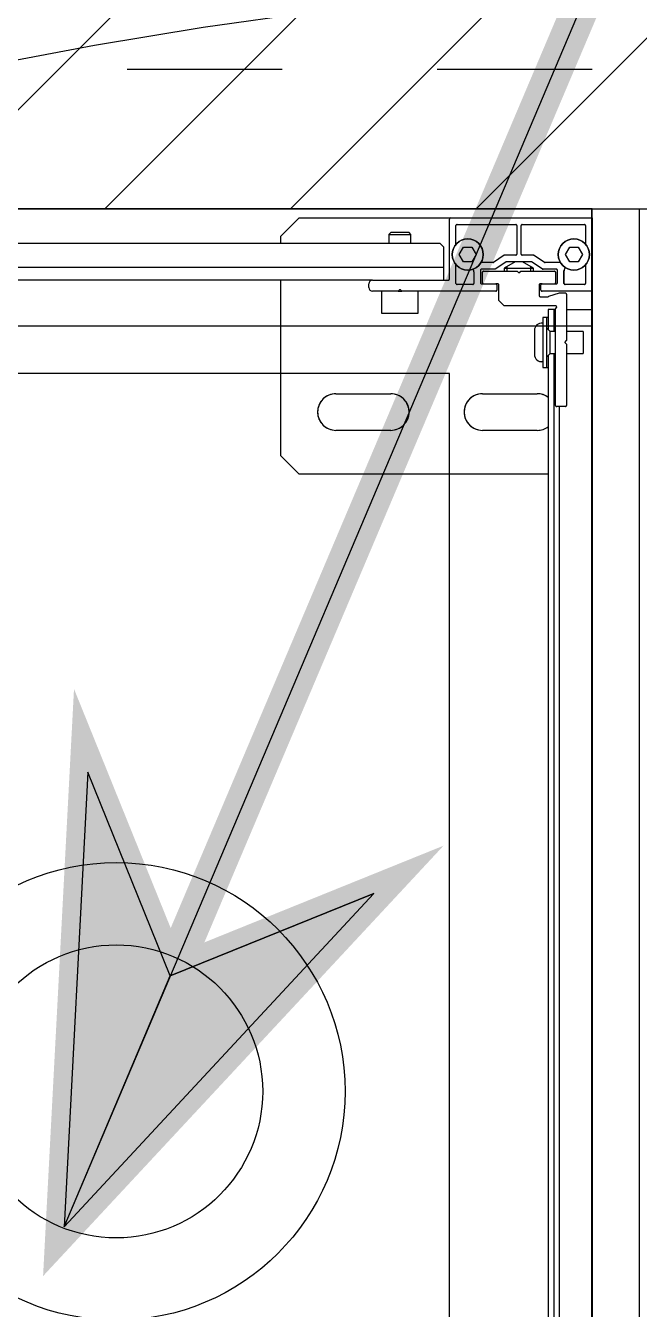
# Model space of a CAD drawing. Extents: x -2932 to 12371, y 2178 to 6224.
# Drawn here: x 4567.49 to 4584.25, y 4595.39 to 4630.44 of the extents above; entities that cross this region are included whole.
import ezdxf

# ---------------------------------------------------------------- set-up
doc = ezdxf.new("R2010")
doc.units = 0
for name, pattern in [('ACAD_ISO02W100', [15, 12, -3]), ('prlm_ef', [0.165, 0.1, -0.065]), ('prlm_vmc', [0.282222, 0.141111, -0.141111])]:
    doc.linetypes.add(name, pattern=pattern)
doc.layers.get('0').update_dxf_attribs({"color": 252})
for name, color, linetype in [('B aménagement intérieur', 252, 'Continuous'), ('B GÈnÈral_Hatch', 252, 'Continuous'), ('B Général', 252, 'Continuous'), ('C ANNOTATIONS-prestations', 252, 'Continuous'), ('F REMPLISSAGE-vert clair', 252, 'Continuous'), ('F REMPLISSAGE-vert foncé', 252, 'Continuous'), ('GAZ-EU FLECHE', 42, 'Continuous'), ('GAZ-GAZ N-1', 202, 'Continuous'), ('MTI900_Alu', 252, 'Continuous'), ('prlm-CHAUFF', 30, 'Continuous'), ('prlm-EAU-EF', 161, 'Continuous'), ('prlm-MOD', 64, 'Continuous')]:
    doc.layers.add(name, color=color, linetype=linetype)
doc.layers.add('prlm-ZEROPLOT', color=254, linetype='Continuous', plot=False)

# ---------------------------------------------------------------- blocks, each defined once
blk = doc.blocks.new('A n1.G 100_80')
at = {"layer": 'B Général', "linetype": 'Continuous', "flags": 128}
blk.add_lwpolyline([(9.5, -45), (9.5, 45), (48.52, 45), (48.52, -45)], close=True, dxfattribs=at)
at = {"layer": 'C ANNOTATIONS-prestations'}
for p, q in [((9.5, 44.75), (9.5, 44.72)), ((9.53, 44.75), (9.5, 44.75)), ((9.5, 44.72), (9.5, 42.78)), ((13.37, 44.75), (9.53, 44.75)), ((9.68, 44.54), (9.68, 44.033)), ((11.41, 44.57), (9.71, 44.57)), ((11.44, 43.76), (11.44, 44.54)), ((11.56, 44.54), (11.56, 43.76)), ((13.19, 44.57), (11.59, 44.57)), ((13.22, 44.033), (13.22, 44.54)), ((17.5, 44.75), (13.37, 44.75)), ((13.4, 43.08), (13.4, 44.72)), ((18, 44.25), (17.5, 44.75)), ((14.45, 44.3), (14.5, 44.35)), ((15.05, 44.3), (14.45, 44.3)), ((14.45, 44.05), (14.45, 44.3)), ((14.5, 44.35), (15, 44.35)), ((15, 44.35), (15.05, 44.3)), ((15.05, 44.3), (15.05, 44.05)), ((18, 44.05), (18, 44.25)), ((9.885, 43.95), (9.769, 43.75)), ((10.115, 43.95), (9.885, 43.95)), ((10.231, 43.75), (10.115, 43.95)), ((12.785, 43.95), (12.669, 43.75)), ((13.015, 43.95), (12.785, 43.95)), ((13.131, 43.75), (13.015, 43.95)), ((13.55, 43.95), (13.65, 44.05)), ((13.55, 43.4), (13.55, 43.95)), ((13.65, 44.05), (44.15, 44.05)), ((9.68, 43.467), (9.68, 42.96)), ((9.769, 43.75), (9.885, 43.55)), ((9.885, 43.55), (10.115, 43.55)), ((10.115, 43.55), (10.231, 43.75)), ((10.364, 43.53), (10.786, 43.53)), ((10.803, 43.535), (11.088, 43.725)), ((10.858, 43.355), (11.142, 43.545)), ((11.1, 43.377), (11.4, 43.55)), ((11.105, 43.73), (11.41, 43.73)), ((11.159, 43.55), (11.841, 43.55)), ((11.59, 43.73), (11.904, 43.73)), ((11.6, 43.55), (11.9, 43.377)), ((11.858, 43.545), (12.15, 43.35)), ((11.904, 43.73), (12.197, 43.535)), ((12.214, 43.53), (12.536, 43.53)), ((12.669, 43.75), (12.785, 43.55)), ((12.785, 43.55), (13.015, 43.55)), ((13.015, 43.55), (13.131, 43.75)), ((13.22, 42.96), (13.22, 43.467)), ((10.27, 42.96), (10.27, 43.307)), ((10.45, 42.98), (10.45, 43.32)), ((10.48, 43.35), (10.841, 43.35)), ((10.5, 43.27), (10.5, 42.98)), ((11.45, 43.3), (10.53, 43.3)), ((11.9, 43.377), (11.1, 43.377)), ((11.1, 43.3), (11.1, 43.377)), ((11.177, 43.3), (11.177, 43.421)), ((11.5, 43.25), (11.45, 43.3)), ((11.55, 43.3), (11.5, 43.25)), ((12.47, 43.3), (11.55, 43.3)), ((11.823, 43.3), (11.823, 43.421)), ((11.9, 43.377), (11.9, 43.3)), ((12.15, 43.35), (12.52, 43.35)), ((12.5, 42.98), (12.5, 43.27)), ((12.55, 43.32), (12.55, 42.98)), ((12.73, 43.28), (12.73, 42.96)), ((13.55, 43.05), (13.55, 43.4)), ((13.55, 43.4), (44.25, 43.4)), ((9.5, 42.78), (9.5, 42.25)), ((9.71, 42.93), (10.24, 42.93)), ((10.87, 42.95), (10.48, 42.95)), ((10.87, 42.95), (10.92, 42.95)), ((10.9, 42.78), (10.9, 42.92)), ((10.95, 42.92), (10.95, 42.63)), ((12.05, 42.5), (12.05, 42.92)), ((12.08, 42.95), (12.13, 42.95)), ((12.1, 42.92), (12.1, 42.78)), ((12.52, 42.95), (12.13, 42.95)), ((12.76, 42.93), (13.19, 42.93)), ((15.5, 43.05), (13.43, 43.05)), ((14.7, 42.75), (14.729, 42.779)), ((14.771, 42.779), (14.8, 42.75)), ((15.5, 43.05), (42.27, 43.05)), ((15.6, 42.85), (15.6, 42.95)), ((18, 38.25), (18, 43.05)), ((9.53, 42.75), (10.87, 42.75)), ((10.2, 42.67), (10.2, 41.4)), ((10.23, 42.7), (10.395, 42.7)), ((10.405, 42.699), (10.695, 42.602)), ((10.92, 42.6), (10.705, 42.6)), ((12.05, 42.5), (11.9, 42.35)), ((12.13, 42.75), (14.7, 42.75)), ((14.25, 42.15), (14.25, 42.75)), ((14.8, 42.75), (14.7, 42.75)), ((14.8, 42.75), (15.5, 42.75)), ((15.25, 42.75), (15.25, 42.15)), ((9.5, 42.25), (9.5, -42.25)), ((10.2, 42.25), (9.5, 42.25)), ((10.5, 42.35), (11.9, 42.35)), ((10.5, 39.63), (10.5, 42.29)), ((10.55, 42.25), (10.5, 42.25)), ((10.55, 42.25), (10.55, 41.65)), ((10.55, 42.25), (10.7, 42.25)), ((10.7, 42.25), (10.7, 41.7)), ((15.25, 42.15), (14.25, 42.15)), ((10.65, 41.65), (10.75, 41.75)), ((10.7, 42.03), (10.75, 42.03)), ((10.75, 42.03), (10.75, 40.67)), ((10.75, 42.03), (10.85, 42.03)), ((10.85, 42.03), (10.85, 40.67)), ((9.75, 41.65), (9.75, 41.05)), ((9.75, 41.65), (10.2, 41.65)), ((10.25, 41.35), (10.2, 41.4)), ((10.5, 41.65), (10.65, 41.65)), ((10.65, 41.05), (10.65, 41.65)), ((11.08, 41.675), (11.08, 41.025)), ((10.2, 41.05), (9.75, 41.05)), ((10.2, 41.3), (10.25, 41.35)), ((10.2, 41.3), (10.2, 39.63)), ((10.65, 41.05), (10.5, 41.05)), ((10.55, 41.05), (10.55, -41.05)), ((10.75, 40.95), (10.65, 41.05)), ((10.7, 41), (10.7, -41)), ((10.75, 40.67), (10.7, 40.67)), ((10.85, 40.67), (10.75, 40.67)), ((12.5, 39.95), (11, 39.95)), ((16.5, 39.95), (15, 39.95)), ((10.23, 39.6), (10.47, 39.6)), ((10.4, 39.6), (10.4, -39.6)), ((11, 38.95), (12.5, 38.95)), ((15, 38.95), (16.5, 38.95)), ((17.5, 37.75), (18, 38.25)), ((10.7, 37.75), (17.5, 37.75))]:
    blk.add_line(p, q, dxfattribs=at)
at = {"layer": 'C ANNOTATIONS-prestations', "flags": 128}
for points in [[(9.5, 44.72, -0.198912), (9.509, 44.741, -0.198912), (9.53, 44.75)], [(9.68, 44.54, -0.198912), (9.689, 44.561, -0.198912), (9.71, 44.57)], [(11.41, 44.57, -0.198912), (11.431, 44.561, -0.198912), (11.44, 44.54)], [(11.56, 44.54, -0.198912), (11.569, 44.561, -0.198912), (11.59, 44.57)], [(13.19, 44.57, -0.198912), (13.211, 44.561, -0.198912), (13.22, 44.54)], [(13.37, 44.75, -0.198912), (13.391, 44.741, -0.198912), (13.4, 44.72)], [(9.68, 44.03, -0.01196), (9.68, 44.031, -0.01196), (9.68, 44.033)], [(13.22, 44.033, -0.01196), (13.22, 44.031, -0.01196), (13.22, 44.03)], [(9.68, 43.467, -0.01196), (9.68, 43.469, -0.01196), (9.68, 43.47)], [(10.803, 43.535, -0.073633), (10.795, 43.531, -0.073633), (10.786, 43.53)], [(11.088, 43.725, -0.073633), (11.096, 43.729, -0.073633), (11.105, 43.73)], [(11.142, 43.545, -0.073633), (11.15, 43.549, -0.073633), (11.159, 43.55)], [(11.44, 43.76, -0.198912), (11.431, 43.739, -0.198912), (11.41, 43.73)], [(11.59, 43.73, -0.198912), (11.569, 43.739, -0.198912), (11.56, 43.76)], [(11.841, 43.55, -0.073633), (11.85, 43.549, -0.073633), (11.858, 43.545)], [(12.214, 43.53, -0.073633), (12.205, 43.531, -0.073633), (12.197, 43.535)], [(13.22, 43.47, -0.01196), (13.22, 43.469, -0.01196), (13.22, 43.467)], [(10.225, 43.39, -0.123554), (10.258, 43.354, -0.123554), (10.27, 43.307)], [(10.45, 43.32, -0.198912), (10.459, 43.341, -0.198912), (10.48, 43.35)], [(10.5, 43.27, -0.198912), (10.509, 43.291, -0.198912), (10.53, 43.3)], [(10.858, 43.355, -0.073633), (10.85, 43.351, -0.073633), (10.841, 43.35)], [(12.47, 43.3, -0.198912), (12.491, 43.291, -0.198912), (12.5, 43.27)], [(12.52, 43.35, -0.198912), (12.541, 43.341, -0.198912), (12.55, 43.32)], [(12.73, 43.28, -0.095961), (12.737, 43.318, -0.095961), (12.758, 43.35)], [(9.53, 42.75, -0.198912), (9.509, 42.759, -0.198912), (9.5, 42.78)], [(9.71, 42.93, -0.198912), (9.689, 42.939, -0.198912), (9.68, 42.96)], [(10.27, 42.96, -0.198912), (10.261, 42.939, -0.198912), (10.24, 42.93)], [(10.48, 42.95, -0.198912), (10.459, 42.959, -0.198912), (10.45, 42.98)], [(10.53, 42.95, -0.198912), (10.509, 42.959, -0.198912), (10.5, 42.98)], [(10.87, 42.95, -0.198912), (10.891, 42.941, -0.198912), (10.9, 42.92)], [(10.9, 42.78, -0.198912), (10.891, 42.759, -0.198912), (10.87, 42.75)], [(10.92, 42.95, -0.198912), (10.941, 42.941, -0.198912), (10.95, 42.92)], [(12.05, 42.92, -0.198912), (12.059, 42.941, -0.198912), (12.08, 42.95)], [(12.1, 42.92, -0.198912), (12.109, 42.941, -0.198912), (12.13, 42.95)], [(12.13, 42.75, -0.198912), (12.109, 42.759, -0.198912), (12.1, 42.78)], [(12.5, 42.98, -0.198912), (12.491, 42.959, -0.198912), (12.47, 42.95)], [(12.55, 42.98, -0.198912), (12.541, 42.959, -0.198912), (12.52, 42.95)], [(12.76, 42.93, -0.198912), (12.739, 42.939, -0.198912), (12.73, 42.96)], [(13.22, 42.96, -0.198912), (13.211, 42.939, -0.198912), (13.19, 42.93)], [(13.43, 43.05, -0.198912), (13.409, 43.059, -0.198912), (13.4, 43.08)], [(14.729, 42.779, -0.198912), (14.75, 42.788, -0.198912), (14.771, 42.779)], [(15.5, 43.05, -0.198912), (15.571, 43.021, -0.198912), (15.6, 42.95)], [(15.6, 42.85, -0.198912), (15.571, 42.779, -0.198912), (15.5, 42.75)], [(10.2, 42.67, -0.198912), (10.209, 42.691, -0.198912), (10.23, 42.7)], [(10.395, 42.7, -0.040241), (10.4, 42.7, -0.040241), (10.405, 42.699)], [(10.705, 42.6, -0.040241), (10.7, 42.6, -0.040241), (10.695, 42.602)], [(10.95, 42.63, -0.198912), (10.941, 42.609, -0.198912), (10.92, 42.6)], [(10.5, 42.29, -0.414214), (10.47, 42.32, -0.414214), (10.5, 42.35)], [(10.85, 41.873, -0.218554), (11.01, 41.827, -0.218554), (11.08, 41.675)], [(10.85, 41.874, -0.003145), (10.853, 41.874, -0.003145), (10.855, 41.874)], [(11.08, 41.025, -0.218554), (11.01, 40.873, -0.218554), (10.85, 40.827)], [(10.855, 40.827, -0.003145), (10.853, 40.826, -0.003145), (10.85, 40.826)], [(10.23, 39.6, -0.198912), (10.209, 39.609, -0.198912), (10.2, 39.63)], [(10.5, 39.63, -0.198912), (10.491, 39.609, -0.198912), (10.47, 39.6)], [(10.7, 39.85, -0.080612), (10.842, 39.924, -0.080612), (11, 39.95)], [(12.5, 39.95, -0.414214), (13, 39.45, -0.414214), (12.5, 38.95)], [(15, 38.95, -0.414214), (14.5, 39.45, -0.414214), (15, 39.95)], [(16.5, 39.95, -0.414214), (17, 39.45, -0.414214), (16.5, 38.95)], [(11, 38.95, -0.080612), (10.842, 38.976, -0.080612), (10.7, 39.05)]]:
    blk.add_lwpolyline(points, format="xyb", dxfattribs=at)
at = {"layer": 'C ANNOTATIONS-prestations'}
for centre in [(10, 43.75), (12.9, 43.75)]:
    blk.add_circle(centre, 0.425, dxfattribs=at)
blk = doc.blocks.new('xi.thema+')
at = {"layer": 'prlm-CHAUFF', "color": 0}
blk.add_lwpolyline([(-20.9, 0), (-20.9, 34.4), (20.9, 34.4), (20.9, 0)], close=True, dxfattribs=at)
at = {"layer": 'prlm-CHAUFF', "color": 7, "linetype": 'prlm_vmc', "ltscale": 30}
blk.add_lwpolyline([(27.9, 0), (27.9, 34.4)], dxfattribs=at)
at = {"layer": 'prlm-CHAUFF', "color": 0}
for radius in [6.25, 4]:
    blk.add_circle((0, 13), radius, dxfattribs=at)
blk = doc.blocks.new('A n1.MTI900_Alu_390')
at = {"layer": 'MTI900_Alu', "color": 1, "linetype": 'Continuous'}
for p, q in [((-4.475, 0), (-4.472, 0)), ((-4.475, -0.003), (-4.475, 0)), ((-4.472, 0), (-4.278, 0)), ((-4.278, 0), (-4.225, 0)), ((-4.225, 0), (4.225, 0)), ((-4.225, -0.07), (-4.225, 0)), ((-4.475, -0.387), (-4.475, -0.003)), ((-4.457, -0.191), (-4.457, -0.021)), ((-4.454, -0.018), (-4.4033, -0.018)), ((-4.395, -0.0385), (-4.375, -0.0269)), ((-4.375, -0.0269), (-4.355, -0.0385)), ((-4.3467, -0.018), (-4.296, -0.018)), ((-4.293, -0.021), (-4.293, -0.074)), ((-4.275, -0.003), (-4.275, -0.137)), ((-4.165, -0.025), (-4.105, -0.025)), ((-4.165, -0.025), (-4.165, -0.07)), ((-4.105, -0.07), (-4.105, -0.025)), ((-4.395, -0.0615), (-4.395, -0.0385)), ((-4.375, -0.0731), (-4.395, -0.0615)), ((-4.355, -0.0615), (-4.375, -0.0731)), ((-4.355, -0.0385), (-4.355, -0.0615)), ((-4.267, -0.07), (-4.14, -0.07)), ((-4.135, -0.075), (-4.14, -0.07)), ((-4.13, -0.07), (-4.135, -0.075)), ((-4.13, -0.07), (-3.963, -0.07)), ((-4.353, -0.0864), (-4.353, -0.1286)), ((-4.335, -0.098), (-4.335, -0.1341)), ((-4.298, -0.095), (-4.332, -0.095)), ((-4.296, -0.077), (-4.3306, -0.077)), ((-4.33, -0.195), (-4.33, -0.103)), ((-4.327, -0.1), (-4.298, -0.1)), ((-4.295, -0.137), (-4.295, -0.098)), ((-4.27, -0.073), (-4.27, -0.0895)), ((-4.2698, -0.0905), (-4.2602, -0.1195)), ((-4.235, -0.1), (-4.235, -0.24)), ((-3.963, -0.1), (-4.229, -0.1)), ((-4.225, -0.105), (-4.225, -0.1)), ((-4.225, -0.105), (-4.165, -0.105)), ((-4.225, -0.105), (-4.225, -0.12)), ((-4.165, -0.1), (-4.165, -0.115)), ((-4.105, -0.115), (-4.105, -0.1)), ((-4.105, -0.105), (4.105, -0.105)), ((-3.96, -0.073), (-3.96, -0.097)), ((-3.96, -0.09), (3.96, -0.09)), ((-4.3535, -0.1303), (-4.3725, -0.1588)), ((-4.3355, -0.1358), (-4.3545, -0.1642)), ((-4.295, -0.137), (-4.295, -0.142)), ((-4.278, -0.14), (-4.292, -0.14)), ((-4.26, -0.142), (-4.26, -0.1205)), ((-4.225, -0.12), (-4.17, -0.12)), ((-4.203, -0.12), (-4.203, -0.125)), ((-4.203, -0.125), (-4.067, -0.125)), ((-4.203, -0.125), (-4.203, -0.135)), ((-4.203, -0.135), (-4.067, -0.135)), ((-4.165, -0.115), (-4.175, -0.125)), ((-4.105, -0.115), (-4.165, -0.115)), ((-4.095, -0.125), (-4.105, -0.115)), ((-4.1, -0.12), (4.1, -0.12)), ((-4.067, -0.125), (-4.067, -0.12)), ((-4.067, -0.135), (-4.067, -0.125)), ((-3.775, -0.12), (-3.775, -0.8)), ((-4.373, -0.1605), (-4.373, -0.191)), ((-4.3377, -0.16), (-4.355, -0.19)), ((-4.355, -0.1659), (-4.355, -0.2341)), ((-4.33, -0.1677), (-4.3421, -0.1677)), ((-4.3377, -0.24), (-4.3377, -0.16)), ((-4.33, -0.16), (-4.3377, -0.16)), ((-4.292, -0.145), (-4.263, -0.145)), ((-4.1675, -0.158), (-4.1025, -0.158)), ((-3.995, -0.3), (-3.995, -0.15)), ((-3.895, -0.15), (-3.895, -0.3)), ((-4.457, -0.369), (-4.457, -0.209)), ((-4.376, -0.194), (-4.454, -0.194)), ((-4.454, -0.206), (-4.376, -0.206)), ((-4.373, -0.209), (-4.373, -0.2404)), ((-4.355, -0.21), (-4.3377, -0.24)), ((-4.325, -0.2), (-4.33, -0.195)), ((-4.33, -0.205), (-4.325, -0.2)), ((-4.33, -0.297), (-4.33, -0.205)), ((-4.373, -0.2404), (-4.3535, -0.2697)), ((-4.3545, -0.2358), (-4.335, -0.265)), ((-4.33, -0.2323), (-4.3421, -0.2323)), ((-4.3377, -0.24), (-4.33, -0.24)), ((-4.25, -0.255), (-4.235, -0.24)), ((-4.353, -0.2714), (-4.353, -0.3036)), ((-4.335, -0.265), (-4.335, -0.302)), ((-4.295, -0.258), (-4.295, -0.263)), ((-4.295, -0.302), (-4.295, -0.263)), ((-4.25, -0.255), (-4.292, -0.255)), ((-4.292, -0.26), (-4.278, -0.26)), ((-4.275, -0.263), (-4.275, -0.52)), ((-4.332, -0.305), (-4.298, -0.305)), ((-4.298, -0.3), (-4.327, -0.3)), ((-4.395, -0.3285), (-4.375, -0.3169)), ((-4.395, -0.3515), (-4.395, -0.3285)), ((-4.375, -0.3169), (-4.355, -0.3285)), ((-4.355, -0.3285), (-4.355, -0.3515)), ((-4.328, -0.323), (-4.296, -0.323)), ((-4.293, -0.326), (-4.293, -0.369)), ((-4.4033, -0.372), (-4.454, -0.372)), ((-4.375, -0.3631), (-4.395, -0.3515)), ((-4.355, -0.3515), (-4.375, -0.3631)), ((-4.296, -0.372), (-4.3467, -0.372)), ((-4.475, -0.8), (-4.475, -0.387)), ((-4.308, -0.39), (-4.472, -0.39)), ((-4.395, -0.405), (-4.405, -0.415)), ((-4.405, -0.415), (-4.405, -3.465)), ((-4.34, -0.405), (-4.395, -0.405)), ((-4.305, -0.405), (-4.34, -0.405)), ((-4.34, -0.405), (-4.34, -3.475)), ((-4.305, -0.6), (-4.305, -0.393)), ((-4.215, -0.475), (-4.275, -0.475)), ((-4.215, -0.575), (-4.215, -0.475)), ((-4.43, -0.495), (-4.435, -0.5)), ((-4.435, -0.5), (-4.435, -0.55)), ((-4.43, -0.555), (-4.43, -0.495)), ((-4.405, -0.495), (-4.43, -0.495)), ((-4.275, -0.52), (-4.2779, -0.5229)), ((-4.275, -0.53), (-4.275, -0.52)), ((-4.435, -0.55), (-4.43, -0.555)), ((-4.43, -0.555), (-4.405, -0.555)), ((-4.2779, -0.5271), (-4.275, -0.53)), ((-4.275, -0.53), (-4.275, -0.6)), ((-3.995, -0.7), (-3.995, -0.55)), ((-3.895, -0.55), (-3.895, -0.7)), ((-4.275, -0.575), (-4.215, -0.575)), ((-4.305, -0.6), (-4.305, -3.277)), ((-4.285, -0.61), (-4.295, -0.61)), ((-4.425, -0.85), (-4.475, -0.8)), ((-3.775, -0.8), (-3.825, -0.85)), ((-4.405, -0.85), (-4.425, -0.85)), ((-3.825, -0.85), (-4.305, -0.85))]:
    blk.add_line(p, q, dxfattribs=at)
for centre in [(-4.375, -0.05), (-4.375, -0.34)]:
    blk.add_circle(centre, 0.0425, dxfattribs=at)
for centre, radius, start, end in [((-4.472, -0.003), 0.003, 90, 180), ((-4.278, -0.003), 0.003, 0, 90), ((-4.454, -0.021), 0.003, 90, 180), ((-4.4033, -0.021), 0.003, 84.5182, 90), ((-4.3467, -0.021), 0.003, 90, 95.4817), ((-4.296, -0.021), 0.003, 0, 90), ((-4.267, -0.073), 0.003, 90, 180), ((-3.963, -0.073), 0.003, 0, 90), ((-4.3306, -0.067), 0.01, 213.6525, 270), ((-4.332, -0.098), 0.003, 90, 180), ((-4.327, -0.103), 0.003, 90, 180), ((-4.298, -0.098), 0.003, 0, 90), ((-4.298, -0.103), 0.003, 0, 90), ((-4.296, -0.074), 0.003, 270, 0), ((-4.267, -0.0895), 0.003, 180, 198.4349), ((-4.232, -0.1), 0.003, 0, 180), ((-3.963, -0.097), 0.003, 270, 0), ((-4.356, -0.1286), 0.003, 326.3099, 0), ((-4.338, -0.1341), 0.003, 326.3099, 0), ((-4.292, -0.137), 0.003, 180, 270), ((-4.278, -0.137), 0.003, 270, 0), ((-4.263, -0.1205), 0.003, 0, 18.4349), ((-4.1675, -0.138), 0.02, 171.3731, 270), ((-4.1675, -0.133), 0.02, 185.7392, 187.1808), ((-4.1025, -0.138), 0.02, 270, 8.6269), ((-4.1025, -0.133), 0.02, 352.8192, 354.2608), ((-3.945, -0.15), 0.05, 143.1301, 180), ((-3.945, -0.15), 0.05, 0, 36.8699), ((-4.37, -0.1605), 0.003, 146.3099, 180), ((-4.352, -0.1659), 0.003, 146.3099, 180), ((-4.292, -0.142), 0.003, 180, 270), ((-4.263, -0.142), 0.003, 270, 0), ((-4.454, -0.191), 0.003, 180, 270), ((-4.454, -0.209), 0.003, 90, 180), ((-4.376, -0.191), 0.003, 270, 0), ((-4.376, -0.209), 0.003, 0, 90), ((-4.352, -0.2341), 0.003, 180, 213.6901), ((-4.356, -0.2714), 0.003, 0, 33.6901), ((-4.292, -0.258), 0.003, 90, 180), ((-4.292, -0.263), 0.003, 90, 180), ((-4.278, -0.263), 0.003, 0, 90), ((-4.332, -0.302), 0.003, 180, 270), ((-4.327, -0.297), 0.003, 180, 270), ((-4.298, -0.297), 0.003, 270, 0), ((-4.298, -0.302), 0.003, 270, 0), ((-3.945, -0.3), 0.05, 180, 0), ((-4.328, -0.333), 0.01, 90, 133.851), ((-4.296, -0.326), 0.003, 0, 90), ((-4.454, -0.369), 0.003, 180, 270), ((-4.4033, -0.369), 0.003, 270, 275.4818), ((-4.3467, -0.369), 0.003, 264.5182, 270), ((-4.296, -0.369), 0.003, 270, 0), ((-4.472, -0.387), 0.003, 180, 270), ((-4.308, -0.393), 0.003, 0, 90), ((-4.2758, -0.525), 0.003, 135, 225), ((-3.945, -0.55), 0.05, 0, 180), ((-4.295, -0.6), 0.01, 180, 270), ((-4.285, -0.6), 0.01, 270, 0), ((-3.945, -0.7), 0.05, 180, 0)]:
    blk.add_arc(centre, radius, start, end, dxfattribs=at)
blk = doc.blocks.new('xi.uta-yzen-g')
at = {"layer": 'prlm-CHAUFF', "ltscale": 50}
blk.add_lwpolyline([(-40.5, 20.62), (-40.5, 3.9), (40.5, 3.9), (40.5, 20.62)], close=True, dxfattribs=at)
blk = doc.blocks.new('xi.dchrob')
at = {"layer": 'prlm-ZEROPLOT', "color": 253, "linetype": 'ACAD_ISO02W100', "ltscale": 5}
for radius in [180, 120]:
    blk.add_circle((13.375, 0), radius, dxfattribs=at)
blk = doc.blocks.new('FLECHE1')
h = blk.add_hatch(color=256)
h.dxf.hatch_style = 1
h.paths.add_polyline_path([(495907.08, -370439.56), (495913.62, -370315.47), (495936.11, -370371.09), (495991.74, -370348.6)])
for p, q in [((495907.08, -370439.56), (496141.31, -369887.17)), ((495913.62, -370315.47), (495907.08, -370439.56)), ((495913.62, -370315.47), (495907.08, -370439.56)), ((495936.11, -370371.09), (495913.62, -370315.47)), ((495936.11, -370371.09), (495913.62, -370315.47)), ((495991.74, -370348.6), (495907.08, -370439.56)), ((495907.08, -370439.56), (495991.74, -370348.6)), ((495936.11, -370371.09), (495991.74, -370348.6)), ((495991.74, -370348.6), (495936.11, -370371.09)), ((495907.08, -370439.56), (495936.11, -370371.09))]:
    blk.add_line(p, q)
at = {"const_width": 10}
for points in [[(495936.11, -370371.09), (496141.31, -369887.17)], [(495907.08, -370439.56), (495913.62, -370315.47), (495936.11, -370371.09), (495991.74, -370348.6), (495907.08, -370439.56)]]:
    blk.add_lwpolyline(points, dxfattribs=at)

msp = doc.modelspace()

# ---------------------------------------------------------------- hatches: boundary and pattern name
at = {"layer": 'B GÈnÈral_Hatch', "linetype": 'Continuous'}
h = msp.add_hatch(dxfattribs=at)
h.set_pattern_fill('50_BETON', color=256, style=0, pattern_type=2)
h.set_pattern_definition([(45, (0, 0), (2.4253472, -2.6458333), [])])
h.paths.add_polyline_path([(4641.965, 4625.438), (4641.965, 4643.438), (4452.965, 4643.438), (4432.965, 4625.438)])

# ---------------------------------------------------------------- linework, layer by layer
at = {"layer": 'B Général', "linetype": 'Continuous', "lineweight": 18}
msp.add_line((4432.965, 4625.438), (4641.965, 4625.438), dxfattribs=at)
at = {"layer": 'B Général', "linetype": 'Continuous'}
for p, q in [((4432.965, 4625.438), (4641.965, 4625.438)), ((4582.953, 4534.438), (4582.953, 4625.438))]:
    msp.add_line(p, q, dxfattribs=at)
at = {"layer": 'F REMPLISSAGE-vert clair'}
msp.add_line((4584.253, 4533.138), (4584.253, 4625.438), dxfattribs=at)
at = {"layer": 'F REMPLISSAGE-vert foncé', "linetype": 'Continuous'}
msp.add_line((4582.953, 4534.438), (4582.953, 4625.438), dxfattribs=at)
at = {"layer": 'F REMPLISSAGE-vert foncé'}
msp.add_line((4584.253, 4533.138), (4584.253, 4625.438), dxfattribs=at)
at = {"layer": 'GAZ-GAZ N-1'}
msp.add_spline([(5181.549, 4605.684), (5148.291, 4607.767), (5102.444, 4648.636), (5088.232, 4745.814), (5088.232, 4855.043), (5055.182, 4948.244), (4922.042, 5028.285), (4766.669, 5036.805), (4605.069, 4978.079), (4576.853, 4901.389), (4576.853, 4799.121), (4571.398, 4709.801)], degree=3, dxfattribs=at)
at = {"layer": 'prlm-EAU-EF', "linetype": 'prlm_ef'}
for points in [[(5183.043, 4460.02), (5166.936, 4460.02), (5145.752, 4465.03), (5083.607, 4519.206), (5069.976, 4600.059), (5069.976, 4722.356), (5074.497, 4834.419), (5062.186, 4909.131), (4982.488, 4988.829), (4774.235, 5022.056), (4705.21, 5022.056), (4629.693, 5002.769), (4574.287, 4953.554), (4574.287, 4853.92), (4572.425, 4786.553), (4570.005, 4757.84), (4570.005, 4712.279)], [(4568.651, 4558.397), (4555.806, 4558.397), (4540.9, 4558.397), (4522.622, 4558.397), (4507.955, 4558.397), (4502.717, 4558.397), (4447.183, 4564.739), (4413.751, 4571.158), (4377.461, 4583.388), (4275.51, 4652.298), (4186.327, 4741.481), (4093.153, 4852.863), (4051.897, 4919.975), (4036.546, 4944.903), (4036.546, 4988.6), (4056.758, 5012.595), (4081.853, 5018.482), (4108.633, 5006.109)]]:
    msp.add_spline(points, degree=3, dxfattribs=at)

# ---------------------------------------------------------------- block references
at = {"layer": 'B aménagement intérieur', "xscale": -1}
msp.add_blockref('A n1.G 100_80', (4592.465, 4580.438), dxfattribs=at)
at = {"layer": 'GAZ-EU FLECHE', "xscale": 0.1, "yscale": 0.1, "zscale": 0.1}
msp.add_blockref('FLECHE1', (-45022.169, 41641.6), dxfattribs=at)
at = {"layer": 'prlm-CHAUFF'}
for name, p, rotation in [('xi.thema+', (4582.965, 4601.338), 89.99981004266105), ('xi.uta-yzen-g', (4582.965, 4580.438), 89.99999999846041)]:
    msp.add_blockref(name, p, dxfattribs=dict(at, rotation=rotation))
at = {"layer": 'prlm-CHAUFF', "xscale": 9.999999999999975, "yscale": 9.999999999999975, "zscale": 9.999999999999975, "rotation": 269.9998846602292}
msp.add_blockref('A n1.MTI900_Alu_390', (4582.965, 4580.438), dxfattribs=at)
at = {"layer": 'prlm-MOD'}
for p, rotation in [((4495.114, 4644.038), 90), ((4590.616, 4525.159), 270)]:
    msp.add_blockref('xi.dchrob', p, dxfattribs=dict(at, rotation=rotation))

doc.saveas('drawing.dxf')
